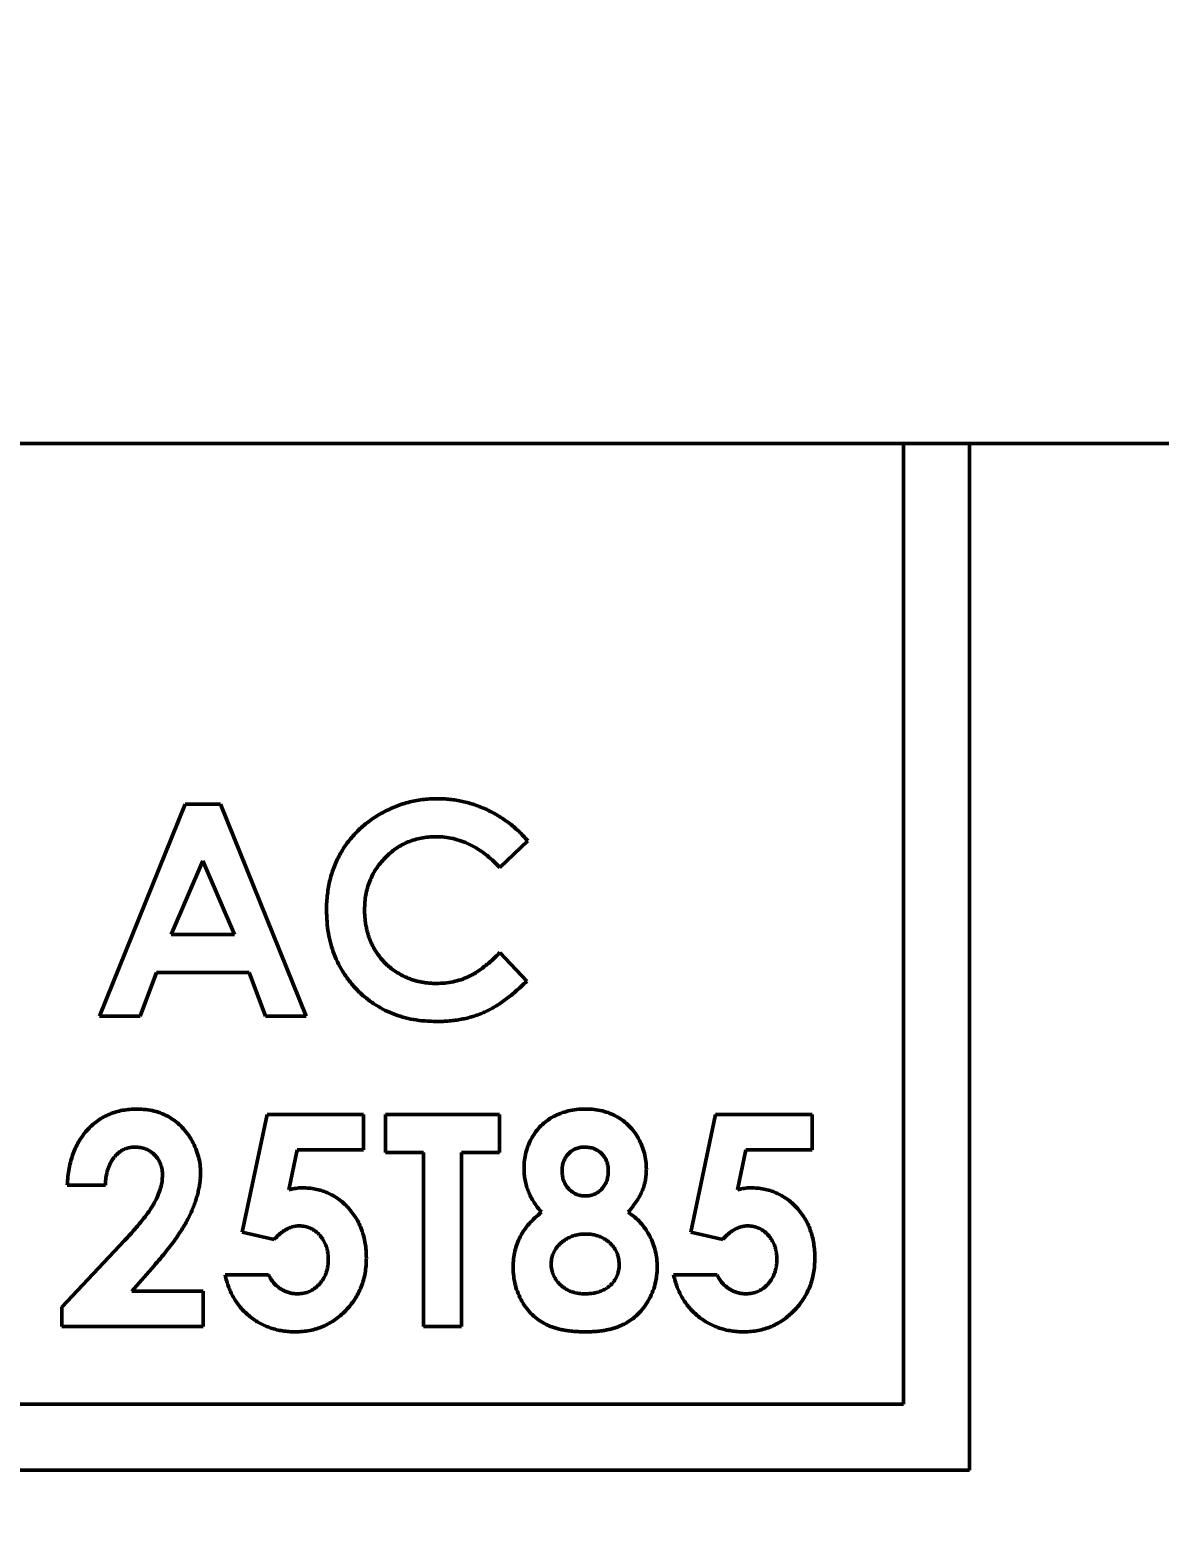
# Model space of a CAD drawing. Header units: millimetres. Extents: x -86 to 841, y -58 to 594.
# Drawn here: x 400.32 to 404.58, y 310.52 to 316.18 of the extents above; entities that cross this region are included whole.
import ezdxf

# ---------------------------------------------------------------- set-up
doc = ezdxf.new("R2010")
doc.units = ezdxf.units.MM
doc.layers.add('Dimension (ISO)', color=7, linetype='Continuous', lineweight=25)
doc.layers.add('Visible (ISO)', color=7, linetype='Continuous', lineweight=50)
doc.styles.add('Note Text (ISO)', font='tahoma.ttf')
doc.dimstyles.new('Default (ISO)', dxfattribs={"dimtxt": 3.5, "dimasz": 2.5, "dimexe": 3.175, "dimexo": 0, "dimgap": 0.762, "dimtad": 1, "dimrnd": 1e-08, "dimtxsty": 'Note Text (ISO)', "dimcen": 0.09, "dimdle": 10, "dimclrd": 256, "dimclre": 256, "dimclrt": 256, "dimadec": 0, "dimazin": 0, "dimtfac": 1.001486, "dimtmove": 0, "dimatfit": 3, "dimfxl": 1, "dimtolj": 1, "dimtzin": 0, "dimlwd": -1, "dimlwe": -1, "dimarcsym": 0})

# ---------------------------------------------------------------- blocks, each defined once
blk = doc.blocks.new('*D15')
at = {"layer": 'Defpoints', "color": 0, "transparency": 16777216}
for p in [(403.2592, 321.8317), (351.5859, 205.6206), (382.416, 205.6206)]:
    blk.add_point(p, dxfattribs=at)
at = {"layer": 'Dimension (ISO)', "transparency": 16777216}
for p, q in [((403.2592, 321.8317), (348.4109, 321.8317)), ((351.5859, 319.3317), (351.5859, 208.1206)), ((382.416, 205.6206), (348.4109, 205.6206))]:
    blk.add_line(p, q, dxfattribs=at)
for points in [[(351.1692, 319.3317), (352.0026, 319.3317), (351.5859, 321.8317)], [(351.1692, 208.1206), (352.0026, 208.1206), (351.5859, 205.6206)]]:
    blk.add_solid(points, dxfattribs=at)
at = {"layer": 'Dimension (ISO)', "transparency": 16777216, "insert": (346.3813, 257.8884), "char_height": 3.5, "attachment_point": 1, "rotation": 90, "style": 'Note Text (ISO)'}
blk.add_mtext('\\A1;116,21', dxfattribs=at)

msp = doc.modelspace()

# ---------------------------------------------------------------- linework, layer by layer
at = {"layer": 'Visible (ISO)'}
for p, q in [((388.916, 314.6206), (416.2875, 314.6206)), ((403.6187, 310.9946), (403.6187, 314.6206)), ((403.8687, 310.7446), (403.8687, 314.6206)), ((400.586, 312.4593), (400.9092, 313.2593)), ((400.9092, 313.2593), (401.0424, 313.2593)), ((401.0424, 313.2593), (401.3655, 312.4593)), ((402.2014, 313.1205), (402.0961, 313.0199)), ((400.9757, 313.0447), (400.8558, 312.767)), ((401.0956, 312.767), (400.9757, 313.0447)), ((400.8558, 312.767), (401.0956, 312.767)), ((402.0961, 312.6988), (402.1981, 312.5915)), ((400.8014, 312.6234), (400.7392, 312.4593)), ((401.1499, 312.6234), (400.8014, 312.6234)), ((401.2121, 312.4593), (401.1499, 312.6234)), ((400.7392, 312.4593), (400.586, 312.4593)), ((401.3655, 312.4593), (401.2121, 312.4593)), ((401.124, 311.6438), (401.2181, 312.0877)), ((401.2181, 312.0877), (401.5823, 312.0877)), ((401.5823, 312.0877), (401.5823, 311.9544)), ((401.6644, 312.0877), (402.0952, 312.0877)), ((401.6644, 311.9441), (401.6644, 312.0877)), ((402.0952, 312.0877), (402.0952, 311.9441)), ((402.8163, 311.6438), (402.9104, 312.0877)), ((402.9104, 312.0877), (403.2746, 312.0877)), ((403.2746, 312.0877), (403.2746, 311.9544)), ((401.3318, 311.9544), (401.3006, 311.8031)), ((401.5823, 311.9544), (401.3318, 311.9544)), ((401.808, 311.9441), (401.6644, 311.9441)), ((401.808, 311.2877), (401.808, 311.9441)), ((401.9516, 311.9441), (401.9516, 311.2877)), ((402.0952, 311.9441), (401.9516, 311.9441)), ((403.0242, 311.9544), (402.9929, 311.8031)), ((403.2746, 311.9544), (403.0242, 311.9544)), ((400.608, 311.8211), (400.4644, 311.8211)), ((401.2448, 311.6161), (401.124, 311.6438)), ((402.9371, 311.6161), (402.8163, 311.6438)), ((400.4439, 311.3605), (400.6807, 311.6126)), ((400.7915, 311.5167), (400.708, 311.4211)), ((401.0593, 311.4826), (401.2234, 311.4826)), ((402.7516, 311.4826), (402.9157, 311.4826)), ((400.708, 311.4211), (400.9772, 311.4211)), ((400.9772, 311.4211), (400.9772, 311.2877)), ((400.4439, 311.2877), (400.4439, 311.3605)), ((400.9772, 311.2877), (400.4439, 311.2877)), ((401.9516, 311.2877), (401.808, 311.2877)), ((395.2133, 310.9946), (403.6187, 310.9946)), ((394.9633, 310.7446), (403.8687, 310.7446))]:
    msp.add_line(p, q, dxfattribs=at)
for points, knots in [([(401.4424, 312.8606), (401.4425, 312.8704), (401.4428, 312.8899), (401.4455, 312.9187), (401.4496, 312.9467), (401.4554, 312.9737), (401.4627, 313), (401.4719, 313.0254), (401.4826, 313.05), (401.4951, 313.0737), (401.5091, 313.0963), (401.5245, 313.118), (401.5414, 313.1384), (401.5597, 313.1577), (401.5794, 313.1759), (401.6005, 313.193), (401.6232, 313.2089), (401.6471, 313.2235), (401.6718, 313.2369), (401.6973, 313.2481), (401.7232, 313.258), (401.7496, 313.2661), (401.7766, 313.2721), (401.8039, 313.2767), (401.8318, 313.2792), (401.8505, 313.2796), (401.86, 313.2798)], [0, 0, 0, 0, 0.044664, 0.088513, 0.131203, 0.172894, 0.214224, 0.254981, 0.29551, 0.336104, 0.376307, 0.416502, 0.456487, 0.49665, 0.537344, 0.578234, 0.620038, 0.662736, 0.7054, 0.747653, 0.78943, 0.831265, 0.872823, 0.914869, 0.957026, 1, 1, 1, 1]), ([(401.86, 313.2798), (401.8681, 313.2797), (401.8841, 313.2795), (401.908, 313.2775), (401.9318, 313.2743), (401.9552, 313.2696), (401.9785, 313.2639), (402.0015, 313.2568), (402.0242, 313.2482), (402.0468, 313.2387), (402.0688, 313.2279), (402.0901, 313.2157), (402.1106, 313.2026), (402.1303, 313.1883), (402.1493, 313.1731), (402.1676, 313.1568), (402.185, 313.1392), (402.1959, 313.1268), (402.2014, 313.1205)], [0, 0, 0, 0, 0.062271, 0.123894, 0.185053, 0.246821, 0.308411, 0.370089, 0.432573, 0.495743, 0.559165, 0.621751, 0.684418, 0.747006, 0.809457, 0.872518, 0.935774, 1, 1, 1, 1]), ([(401.8544, 313.1363), (401.8451, 313.136), (401.8269, 313.1355), (401.8001, 313.1318), (401.7744, 313.1255), (401.7499, 313.1168), (401.7264, 313.1058), (401.7041, 313.0919), (401.683, 313.0757), (401.6632, 313.0572), (401.6453, 313.0368), (401.6292, 313.0153), (401.6159, 312.9924), (401.605, 312.9683), (401.5964, 312.9431), (401.5903, 312.9167), (401.5868, 312.8892), (401.5862, 312.8704), (401.586, 312.8609)], [0, 0, 0, 0, 0.064704, 0.127687, 0.188852, 0.249119, 0.309451, 0.370006, 0.432103, 0.495543, 0.559335, 0.62158, 0.683032, 0.744563, 0.806119, 0.869015, 0.93343, 1, 1, 1, 1]), ([(402.0961, 313.0199), (402.0871, 313.0292), (402.0697, 313.0472), (402.0414, 313.0709), (402.0124, 313.0911), (401.9825, 313.1075), (401.9517, 313.1205), (401.92, 313.1296), (401.8875, 313.1353), (401.8655, 313.1359), (401.8544, 313.1363)], [0, 0, 0, 0, 0.139421, 0.272777, 0.399533, 0.522552, 0.64264, 0.761569, 0.879788, 1, 1, 1, 1]), ([(401.8578, 312.4388), (401.8428, 312.4392), (401.8136, 312.4399), (401.7709, 312.4454), (401.7302, 312.4547), (401.6915, 312.4677), (401.655, 312.4845), (401.6206, 312.5049), (401.5882, 312.5291), (401.5582, 312.5568), (401.5311, 312.5873), (401.5071, 312.6201), (401.4873, 312.6553), (401.4706, 312.6922), (401.458, 312.7315), (401.4489, 312.7727), (401.4433, 312.816), (401.4427, 312.8455), (401.4424, 312.8606)], [0, 0, 0, 0, 0.067374, 0.131832, 0.194455, 0.255566, 0.315587, 0.375625, 0.436133, 0.497772, 0.559461, 0.620267, 0.680775, 0.741575, 0.803222, 0.866497, 0.931913, 1, 1, 1, 1]), ([(401.586, 312.8609), (401.586, 312.8543), (401.5862, 312.8411), (401.5878, 312.8217), (401.5906, 312.8028), (401.5944, 312.7845), (401.5992, 312.7667), (401.6051, 312.7495), (401.6123, 312.733), (401.6202, 312.717), (401.6292, 312.7016), (401.6391, 312.6871), (401.6501, 312.6736), (401.6616, 312.6605), (401.6743, 312.6488), (401.6878, 312.6376), (401.7022, 312.6274), (401.7175, 312.6182), (401.7332, 312.6096), (401.7497, 312.6025), (401.7665, 312.5961), (401.7839, 312.5913), (401.8015, 312.5871), (401.8197, 312.5845), (401.8383, 312.5826), (401.8508, 312.5825), (401.8571, 312.5824)], [0, 0, 0, 0, 0.045993, 0.090653, 0.134142, 0.177355, 0.219295, 0.260941, 0.30214, 0.343266, 0.384147, 0.424348, 0.464388, 0.503978, 0.543795, 0.583781, 0.624404, 0.665346, 0.706652, 0.747661, 0.788862, 0.830193, 0.871687, 0.91372, 0.956581, 1, 1, 1, 1]), ([(401.8571, 312.5824), (401.8678, 312.5827), (401.8888, 312.5833), (401.9197, 312.5881), (401.9492, 312.5959), (401.9727, 312.6053), (401.9911, 312.6144), (402.0051, 312.6227), (402.0195, 312.6321), (402.0342, 312.6429), (402.0494, 312.655), (402.0646, 312.6685), (402.0804, 312.683), (402.0908, 312.6934), (402.0961, 312.6988)], [0, 0, 0, 0, 0.117053, 0.229979, 0.340718, 0.450132, 0.506336, 0.565284, 0.628189, 0.694716, 0.765009, 0.839573, 0.917746, 1, 1, 1, 1]), ([(402.1981, 312.5915), (402.191, 312.5846), (402.177, 312.5711), (402.1558, 312.5519), (402.1347, 312.5346), (402.1142, 312.5187), (402.0938, 312.5046), (402.0736, 312.4922), (402.0539, 312.4813), (402.0342, 312.472), (402.0143, 312.4641), (401.9939, 312.4574), (401.9729, 312.4515), (401.9512, 312.447), (401.9288, 312.4432), (401.9057, 312.4407), (401.8819, 312.439), (401.8659, 312.4389), (401.8578, 312.4388)], [0, 0, 0, 0, 0.077784, 0.151817, 0.222542, 0.29028, 0.354643, 0.415801, 0.474713, 0.53043, 0.585584, 0.641307, 0.6979, 0.75542, 0.814521, 0.874876, 0.936669, 1, 1, 1, 1]), ([(400.4644, 311.8211), (400.465, 311.8319), (400.4662, 311.8531), (400.471, 311.884), (400.4775, 311.9131), (400.4862, 311.9405), (400.4968, 311.966), (400.5098, 311.9898), (400.5247, 312.0118), (400.5417, 312.0318), (400.5602, 312.0498), (400.5802, 312.0655), (400.6016, 312.0786), (400.6243, 312.0894), (400.6481, 312.098), (400.6732, 312.1038), (400.6996, 312.1077), (400.7177, 312.1081), (400.7269, 312.1082)], [0, 0, 0, 0, 0.074933, 0.1464146, 0.2147332, 0.2803957, 0.3439118, 0.4055207, 0.4664762, 0.5268093, 0.5861676, 0.6441224, 0.7016406, 0.7587758, 0.8166464, 0.8756669, 0.9366302, 1, 1, 1, 1]), ([(400.7269, 312.1082), (400.7382, 312.1079), (400.7603, 312.1073), (400.7922, 312.1011), (400.8223, 312.0915), (400.8501, 312.0778), (400.8756, 312.0604), (400.8984, 312.0395), (400.9186, 312.0152), (400.9356, 311.9878), (400.9494, 311.9587), (400.9594, 311.9288), (400.9659, 311.8987), (400.9666, 311.8784), (400.9669, 311.8683)], [0, 0, 0, 0, 0.089601, 0.174998, 0.257453, 0.339173, 0.420313, 0.501335, 0.584117, 0.670222, 0.756511, 0.839232, 0.920133, 1, 1, 1, 1]), ([(402.1875, 311.884), (402.1878, 311.8943), (402.1884, 311.9146), (402.194, 311.9443), (402.2032, 311.9726), (402.2161, 311.9992), (402.2319, 312.0237), (402.2511, 312.0454), (402.2731, 312.0644), (402.298, 312.0802), (402.3254, 312.0927), (402.3549, 312.1017), (402.3864, 312.1073), (402.4082, 312.1079), (402.4193, 312.1082)], [0, 0, 0, 0, 0.085205, 0.168106, 0.249649, 0.331291, 0.412272, 0.491379, 0.570863, 0.652348, 0.735216, 0.819582, 0.907717, 1, 1, 1, 1]), ([(402.4193, 312.1082), (402.4303, 312.1079), (402.4517, 312.1073), (402.4828, 312.1018), (402.5117, 312.0926), (402.5386, 312.0799), (402.5632, 312.0639), (402.5848, 312.0443), (402.6039, 312.0221), (402.6199, 311.9969), (402.6328, 311.9698), (402.6423, 311.9414), (402.6478, 311.9119), (402.6486, 311.8919), (402.649, 311.8818)], [0, 0, 0, 0, 0.091198, 0.177817, 0.261268, 0.343336, 0.424161, 0.504068, 0.584727, 0.667657, 0.75131, 0.83363, 0.916315, 1, 1, 1, 1]), ([(400.7187, 311.9646), (400.7149, 311.9645), (400.7074, 311.9642), (400.6964, 311.9625), (400.686, 311.9594), (400.6759, 311.9552), (400.6664, 311.9497), (400.6574, 311.9429), (400.6489, 311.935), (400.6409, 311.926), (400.6336, 311.916), (400.6271, 311.905), (400.6217, 311.8931), (400.617, 311.8804), (400.6134, 311.8667), (400.6107, 311.8523), (400.6087, 311.837), (400.6082, 311.8265), (400.608, 311.8211)], [0, 0, 0, 0, 0.056467, 0.111164, 0.164937, 0.218322, 0.272393, 0.327976, 0.385291, 0.444903, 0.506844, 0.569488, 0.634153, 0.700976, 0.770897, 0.843626, 0.91966, 1, 1, 1, 1]), ([(400.8234, 311.8582), (400.8231, 311.8656), (400.8226, 311.88), (400.8166, 311.9004), (400.8076, 311.919), (400.7947, 311.935), (400.779, 311.9482), (400.7608, 311.9579), (400.7404, 311.9636), (400.7261, 311.9643), (400.7187, 311.9646)], [0, 0, 0, 0, 0.1326995, 0.2571266, 0.3780142, 0.5007686, 0.6232532, 0.7437487, 0.8681758, 1, 1, 1, 1]), ([(402.4158, 311.9646), (402.4099, 311.9644), (402.3984, 311.9638), (402.382, 311.9588), (402.3672, 311.9507), (402.3544, 311.9395), (402.3441, 311.9257), (402.3363, 311.91), (402.3318, 311.8924), (402.3313, 311.8801), (402.331, 311.8738)], [0, 0, 0, 0, 0.127204, 0.248544, 0.365549, 0.487972, 0.612121, 0.735219, 0.86371, 1, 1, 1, 1]), ([(402.5054, 311.8749), (402.5051, 311.8812), (402.5045, 311.8935), (402.4998, 311.911), (402.4919, 311.9265), (402.4812, 311.9401), (402.4678, 311.951), (402.4522, 311.9591), (402.4346, 311.9638), (402.4222, 311.9643), (402.4158, 311.9646)], [0, 0, 0, 0, 0.133268, 0.258026, 0.377807, 0.498724, 0.619474, 0.739766, 0.86561, 1, 1, 1, 1]), ([(400.6807, 311.6126), (400.6876, 311.6199), (400.7009, 311.6342), (400.7198, 311.6551), (400.7369, 311.6749), (400.7518, 311.6939), (400.7655, 311.7114), (400.7769, 311.7281), (400.7869, 311.7435), (400.7972, 311.7623), (400.8074, 311.7845), (400.8166, 311.8101), (400.8222, 311.8346), (400.823, 311.8506), (400.8234, 311.8582)], [0, 0, 0, 0, 0.1038494, 0.2011254, 0.291131, 0.374368, 0.450731, 0.5205206, 0.5832754, 0.64008, 0.7420436, 0.8350514, 0.9208688, 1, 1, 1, 1]), ([(400.9669, 311.8683), (400.9668, 311.8622), (400.9665, 311.85), (400.9647, 311.8314), (400.9618, 311.8125), (400.9576, 311.7933), (400.9523, 311.7737), (400.9459, 311.7537), (400.9382, 311.7335), (400.9293, 311.7127), (400.9187, 311.6914), (400.9064, 311.6692), (400.892, 311.646), (400.8757, 311.622), (400.8576, 311.5968), (400.8373, 311.5709), (400.8152, 311.544), (400.7995, 311.526), (400.7915, 311.5167)], [0, 0, 0, 0, 0.045518, 0.091616, 0.139247, 0.188242, 0.238674, 0.290665, 0.344841, 0.400433, 0.459145, 0.522553, 0.590103, 0.662816, 0.73968, 0.821575, 0.90833, 1, 1, 1, 1]), ([(402.254, 311.7185), (402.2487, 311.7246), (402.2382, 311.7366), (402.2248, 311.756), (402.2133, 311.7759), (402.204, 311.7965), (402.1966, 311.8175), (402.1912, 311.8392), (402.1882, 311.8614), (402.1877, 311.8764), (402.1875, 311.884)], [0, 0, 0, 0, 0.132709, 0.261264, 0.386667, 0.509999, 0.631851, 0.752968, 0.875224, 1, 1, 1, 1]), ([(402.331, 311.8738), (402.3314, 311.8674), (402.332, 311.8549), (402.3366, 311.837), (402.3449, 311.8208), (402.3559, 311.8067), (402.369, 311.7947), (402.3842, 311.7862), (402.4009, 311.7808), (402.4126, 311.7803), (402.4185, 311.78)], [0, 0, 0, 0, 0.133889, 0.261431, 0.385779, 0.512038, 0.636709, 0.755192, 0.875047, 1, 1, 1, 1]), ([(402.4185, 311.78), (402.4246, 311.7803), (402.4364, 311.7808), (402.4533, 311.786), (402.4684, 311.7946), (402.4815, 311.8061), (402.4922, 311.8204), (402.5, 311.8368), (402.5045, 311.8553), (402.5051, 311.8682), (402.5054, 311.8749)], [0, 0, 0, 0, 0.126123, 0.245712, 0.363204, 0.484527, 0.606824, 0.731151, 0.860582, 1, 1, 1, 1]), ([(402.649, 311.8818), (402.6488, 311.8747), (402.6484, 311.8607), (402.6457, 311.8402), (402.641, 311.8204), (402.6345, 311.801), (402.6252, 311.7816), (402.6132, 311.7613), (402.5981, 311.74), (402.5865, 311.7259), (402.5804, 311.7185)], [0, 0, 0, 0, 0.117608, 0.230796, 0.34243, 0.452493, 0.568672, 0.697753, 0.841623, 1, 1, 1, 1]), ([(401.3006, 311.8031), (401.3049, 311.8043), (401.3133, 311.8067), (401.326, 311.8089), (401.3382, 311.8105), (401.3462, 311.8107), (401.3501, 311.8108)], [0, 0, 0, 0, 0.263663, 0.52313, 0.767095, 1, 1, 1, 1]), ([(401.3501, 311.8108), (401.3586, 311.8106), (401.3754, 311.8102), (401.3999, 311.8066), (401.4234, 311.8008), (401.4458, 311.7926), (401.467, 311.782), (401.4872, 311.7691), (401.5062, 311.7539), (401.5238, 311.7365), (401.54, 311.7173), (401.5541, 311.6966), (401.5661, 311.6747), (401.5757, 311.6513), (401.5832, 311.6267), (401.5887, 311.6008), (401.5919, 311.5736), (401.5924, 311.555), (401.5926, 311.5456)], [0, 0, 0, 0, 0.063401, 0.124976, 0.184492, 0.243474, 0.302264, 0.361384, 0.421482, 0.483455, 0.545936, 0.608143, 0.66982, 0.732332, 0.796092, 0.861643, 0.929435, 1, 1, 1, 1]), ([(402.9929, 311.8031), (402.9972, 311.8043), (403.0056, 311.8067), (403.0183, 311.8089), (403.0305, 311.8105), (403.0385, 311.8107), (403.0424, 311.8108)], [0, 0, 0, 0, 0.263663, 0.52313, 0.767095, 1, 1, 1, 1]), ([(403.0424, 311.8108), (403.0509, 311.8106), (403.0677, 311.8102), (403.0922, 311.8066), (403.1157, 311.8008), (403.1381, 311.7926), (403.1593, 311.782), (403.1795, 311.7691), (403.1985, 311.7539), (403.2161, 311.7365), (403.2323, 311.7173), (403.2464, 311.6966), (403.2584, 311.6747), (403.268, 311.6513), (403.2756, 311.6267), (403.281, 311.6008), (403.2842, 311.5736), (403.2847, 311.555), (403.2849, 311.5456)], [0, 0, 0, 0, 0.063401, 0.124976, 0.184492, 0.243474, 0.302264, 0.361384, 0.421482, 0.483455, 0.545936, 0.608143, 0.66982, 0.732332, 0.796092, 0.861643, 0.929435, 1, 1, 1, 1]), ([(402.1464, 311.5118), (402.1467, 311.522), (402.1472, 311.5423), (402.1526, 311.5718), (402.1609, 311.6), (402.1729, 311.6267), (402.188, 311.6521), (402.2069, 311.6758), (402.2288, 311.6984), (402.2454, 311.7117), (402.254, 311.7185)], [0, 0, 0, 0, 0.12721, 0.25013, 0.37029, 0.490543, 0.611619, 0.736039, 0.864708, 1, 1, 1, 1]), ([(402.5804, 311.7185), (402.5888, 311.7125), (402.6054, 311.7006), (402.6273, 311.6794), (402.6463, 311.6558), (402.662, 311.6298), (402.6746, 311.6021), (402.6833, 311.5729), (402.6891, 311.5427), (402.6897, 311.5221), (402.69, 311.5118)], [0, 0, 0, 0, 0.1266838, 0.2507592, 0.3736949, 0.4984435, 0.6231367, 0.7474363, 0.8723232, 1, 1, 1, 1]), ([(401.3392, 311.6672), (401.3351, 311.6671), (401.327, 311.6668), (401.3149, 311.6642), (401.3029, 311.6604), (401.291, 311.6547), (401.2792, 311.6473), (401.2675, 311.6385), (401.2559, 311.628), (401.2486, 311.6201), (401.2448, 311.6161)], [0, 0, 0, 0, 0.110315, 0.221095, 0.333771, 0.452335, 0.576542, 0.708924, 0.849417, 1, 1, 1, 1]), ([(401.449, 311.5406), (401.4489, 311.5452), (401.4488, 311.554), (401.447, 311.5669), (401.4448, 311.5793), (401.4412, 311.591), (401.4367, 311.6022), (401.431, 311.6126), (401.4247, 311.6227), (401.4171, 311.6317), (401.409, 311.64), (401.4003, 311.6473), (401.3912, 311.6534), (401.3816, 311.6584), (401.3717, 311.6625), (401.3612, 311.6651), (401.3504, 311.667), (401.343, 311.6672), (401.3392, 311.6672)], [0, 0, 0, 0, 0.072907, 0.142016, 0.209261, 0.274616, 0.338447, 0.401728, 0.464975, 0.528303, 0.590737, 0.650992, 0.709714, 0.766845, 0.824149, 0.88174, 0.939941, 1, 1, 1, 1]), ([(402.4205, 311.6364), (402.416, 311.6364), (402.4071, 311.6362), (402.3941, 311.6345), (402.3816, 311.6321), (402.3697, 311.6283), (402.3583, 311.6238), (402.3475, 311.618), (402.3372, 311.6113), (402.3276, 311.6036), (402.3189, 311.5952), (402.3111, 311.5864), (402.3047, 311.577), (402.2993, 311.5673), (402.2951, 311.5573), (402.2922, 311.5468), (402.2904, 311.5359), (402.2902, 311.5285), (402.29, 311.5247)], [0, 0, 0, 0, 0.070604, 0.139159, 0.206043, 0.271135, 0.334463, 0.399093, 0.463395, 0.527937, 0.592096, 0.653415, 0.712597, 0.770116, 0.826589, 0.883243, 0.941105, 1, 1, 1, 1]), ([(402.5464, 311.5215), (402.5463, 311.5255), (402.546, 311.5334), (402.5444, 311.545), (402.5415, 311.5559), (402.5377, 311.5666), (402.5325, 311.5766), (402.5264, 311.5862), (402.5189, 311.5951), (402.5106, 311.6036), (402.5014, 311.6113), (402.4914, 311.618), (402.481, 311.6239), (402.4699, 311.6282), (402.4584, 311.6321), (402.4462, 311.6345), (402.4335, 311.6362), (402.4249, 311.6364), (402.4205, 311.6364)], [0, 0, 0, 0, 0.063225, 0.123584, 0.183613, 0.241941, 0.301424, 0.360501, 0.421508, 0.484012, 0.547388, 0.610429, 0.672978, 0.734884, 0.798512, 0.863892, 0.930925, 1, 1, 1, 1]), ([(403.0315, 311.6672), (403.0275, 311.6671), (403.0193, 311.6668), (403.0072, 311.6642), (402.9952, 311.6604), (402.9833, 311.6547), (402.9715, 311.6473), (402.9598, 311.6385), (402.9482, 311.628), (402.9409, 311.6201), (402.9371, 311.6161)], [0, 0, 0, 0, 0.110315, 0.2210948, 0.3337711, 0.4523351, 0.5765417, 0.7089241, 0.8494171, 1, 1, 1, 1]), ([(403.1413, 311.5406), (403.1412, 311.5452), (403.1411, 311.554), (403.1393, 311.5669), (403.1371, 311.5793), (403.1335, 311.591), (403.1291, 311.6022), (403.1233, 311.6126), (403.117, 311.6227), (403.1094, 311.6317), (403.1013, 311.64), (403.0926, 311.6473), (403.0835, 311.6534), (403.0739, 311.6584), (403.064, 311.6625), (403.0535, 311.6651), (403.0427, 311.667), (403.0353, 311.6672), (403.0315, 311.6672)], [0, 0, 0, 0, 0.072907, 0.142016, 0.209261, 0.274616, 0.338447, 0.401728, 0.464975, 0.528303, 0.590737, 0.650992, 0.709714, 0.766845, 0.824149, 0.88174, 0.939941, 1, 1, 1, 1]), ([(401.5926, 311.5456), (401.5923, 311.536), (401.5918, 311.5171), (401.5883, 311.4893), (401.5822, 311.4627), (401.5735, 311.4374), (401.5625, 311.4131), (401.5492, 311.3899), (401.5332, 311.3681), (401.515, 311.3475), (401.4952, 311.3288), (401.474, 311.3123), (401.4519, 311.2982), (401.4285, 311.287), (401.4041, 311.2781), (401.3788, 311.2717), (401.3523, 311.268), (401.3343, 311.2675), (401.3251, 311.2672)], [0, 0, 0, 0, 0.0667658, 0.1317484, 0.1948403, 0.257058, 0.3184264, 0.3803589, 0.4430401, 0.5071884, 0.5712413, 0.6331065, 0.693894, 0.7538907, 0.8137726, 0.8745042, 0.9362121, 1, 1, 1, 1]), ([(401.3333, 311.4108), (401.3372, 311.4109), (401.345, 311.4112), (401.3565, 311.4128), (401.3675, 311.4157), (401.378, 311.4198), (401.3881, 311.4249), (401.3977, 311.4312), (401.4069, 311.4386), (401.4155, 311.4471), (401.4233, 311.4565), (401.4302, 311.4666), (401.4361, 311.4773), (401.4407, 311.4887), (401.4444, 311.5008), (401.4471, 311.5135), (401.4488, 311.5268), (401.4489, 311.536), (401.449, 311.5406)], [0, 0, 0, 0, 0.061162, 0.120336, 0.17839, 0.235866, 0.294182, 0.353242, 0.413692, 0.476138, 0.539434, 0.602384, 0.66443, 0.727726, 0.792469, 0.859161, 0.928156, 1, 1, 1, 1]), ([(402.29, 311.5247), (402.2901, 311.5208), (402.2902, 311.5131), (402.2921, 311.5018), (402.2948, 311.4909), (402.2986, 311.4804), (402.3039, 311.4706), (402.3099, 311.4611), (402.3172, 311.4521), (402.3255, 311.4437), (402.3346, 311.4359), (402.3446, 311.4292), (402.3552, 311.4234), (402.3666, 311.4187), (402.3787, 311.4152), (402.3914, 311.4127), (402.4048, 311.411), (402.414, 311.4109), (402.4187, 311.4108)], [0, 0, 0, 0, 0.060876, 0.12074, 0.178335, 0.236068, 0.293463, 0.351937, 0.411795, 0.473661, 0.535751, 0.598148, 0.660789, 0.724692, 0.789817, 0.856977, 0.926634, 1, 1, 1, 1]), ([(402.4187, 311.4108), (402.4235, 311.4109), (402.4327, 311.4111), (402.4463, 311.4125), (402.4591, 311.4149), (402.4712, 311.4183), (402.4826, 311.4226), (402.4931, 311.4281), (402.503, 311.4343), (402.5119, 311.4416), (402.5201, 311.4494), (402.527, 311.4582), (402.5332, 311.4672), (402.5379, 311.4771), (402.5419, 311.4873), (402.5443, 311.4983), (402.5463, 311.5097), (402.5464, 311.5175), (402.5464, 311.5215)], [0, 0, 0, 0, 0.075046, 0.14624, 0.214834, 0.280469, 0.343696, 0.406263, 0.467278, 0.52782, 0.588009, 0.645525, 0.703257, 0.760544, 0.818146, 0.876197, 0.936745, 1, 1, 1, 1]), ([(403.2849, 311.5456), (403.2846, 311.536), (403.2841, 311.5171), (403.2806, 311.4893), (403.2745, 311.4627), (403.2658, 311.4374), (403.2548, 311.4131), (403.2415, 311.3899), (403.2255, 311.3681), (403.2073, 311.3475), (403.1875, 311.3288), (403.1664, 311.3123), (403.1442, 311.2982), (403.1208, 311.287), (403.0964, 311.2781), (403.0711, 311.2717), (403.0446, 311.268), (403.0266, 311.2675), (403.0174, 311.2672)], [0, 0, 0, 0, 0.066766, 0.131748, 0.19484, 0.257058, 0.318426, 0.380359, 0.44304, 0.507188, 0.571241, 0.633106, 0.693894, 0.753891, 0.813773, 0.874504, 0.936212, 1, 1, 1, 1]), ([(403.0256, 311.4108), (403.0296, 311.4109), (403.0373, 311.4112), (403.0488, 311.4128), (403.0598, 311.4157), (403.0703, 311.4198), (403.0804, 311.4249), (403.0901, 311.4312), (403.0992, 311.4386), (403.1078, 311.4471), (403.1156, 311.4565), (403.1225, 311.4666), (403.1284, 311.4773), (403.133, 311.4887), (403.1367, 311.5008), (403.1394, 311.5135), (403.1411, 311.5268), (403.1412, 311.536), (403.1413, 311.5406)], [0, 0, 0, 0, 0.061162, 0.120336, 0.17839, 0.235866, 0.294182, 0.353242, 0.413692, 0.476138, 0.539434, 0.602384, 0.66443, 0.727726, 0.792469, 0.859161, 0.928156, 1, 1, 1, 1]), ([(401.3251, 311.2672), (401.3169, 311.2674), (401.3008, 311.2678), (401.277, 311.2703), (401.2542, 311.2751), (401.2321, 311.2812), (401.2111, 311.2896), (401.1907, 311.2992), (401.1716, 311.3113), (401.1531, 311.3246), (401.136, 311.3397), (401.1202, 311.3561), (401.1061, 311.3739), (401.0934, 311.393), (401.0827, 311.4135), (401.0731, 311.4353), (401.0653, 311.4584), (401.0613, 311.4744), (401.0593, 311.4826)], [0, 0, 0, 0, 0.065947, 0.13006, 0.192481, 0.25383, 0.314376, 0.374668, 0.435388, 0.496723, 0.558065, 0.618986, 0.679994, 0.740915, 0.80334, 0.866794, 0.932306, 1, 1, 1, 1]), ([(401.2234, 311.4826), (401.2264, 311.4769), (401.2322, 311.466), (401.2433, 311.4514), (401.2556, 311.4389), (401.2696, 311.4288), (401.2843, 311.4208), (401.2999, 311.4148), (401.3164, 311.4114), (401.3276, 311.411), (401.3333, 311.4108)], [0, 0, 0, 0, 0.138155, 0.268488, 0.394308, 0.517484, 0.638468, 0.756932, 0.877258, 1, 1, 1, 1]), ([(402.4202, 311.2672), (402.4125, 311.2673), (402.3974, 311.2675), (402.3755, 311.2687), (402.3548, 311.271), (402.3353, 311.2739), (402.3171, 311.2782), (402.3, 311.2829), (402.2842, 311.2887), (402.2649, 311.2977), (402.2425, 311.3111), (402.2186, 311.3311), (402.1973, 311.3545), (402.1794, 311.3816), (402.1646, 311.4112), (402.154, 311.4431), (402.1476, 311.4768), (402.1468, 311.5), (402.1464, 311.5118)], [0, 0, 0, 0, 0.055449, 0.108281, 0.158236, 0.205389, 0.250404, 0.292815, 0.333008, 0.371592, 0.446199, 0.520285, 0.595515, 0.67378, 0.753322, 0.833307, 0.915157, 1, 1, 1, 1]), ([(402.69, 311.5118), (402.6896, 311.5005), (402.6889, 311.4782), (402.6822, 311.4455), (402.6716, 311.4141), (402.6569, 311.3844), (402.6386, 311.3572), (402.6173, 311.3329), (402.5928, 311.3126), (402.5702, 311.2986), (402.5506, 311.2896), (402.535, 311.2834), (402.5181, 311.2785), (402.5004, 311.2743), (402.4817, 311.2712), (402.4621, 311.2687), (402.4414, 311.2675), (402.4274, 311.2673), (402.4202, 311.2672)], [0, 0, 0, 0, 0.082102, 0.162839, 0.242802, 0.323775, 0.404188, 0.481864, 0.558606, 0.635502, 0.675129, 0.716145, 0.758492, 0.802978, 0.848911, 0.897263, 0.947308, 1, 1, 1, 1]), ([(403.0174, 311.2672), (403.0092, 311.2674), (402.9931, 311.2678), (402.9693, 311.2703), (402.9465, 311.2751), (402.9244, 311.2812), (402.9034, 311.2896), (402.883, 311.2992), (402.8639, 311.3113), (402.8454, 311.3246), (402.8283, 311.3397), (402.8125, 311.3561), (402.7984, 311.3739), (402.7857, 311.393), (402.775, 311.4135), (402.7654, 311.4353), (402.7576, 311.4584), (402.7536, 311.4744), (402.7516, 311.4826)], [0, 0, 0, 0, 0.065947, 0.13006, 0.192481, 0.25383, 0.314376, 0.374668, 0.435388, 0.496723, 0.558065, 0.618986, 0.679994, 0.740915, 0.80334, 0.866794, 0.932306, 1, 1, 1, 1]), ([(402.9157, 311.4826), (402.9187, 311.4769), (402.9245, 311.466), (402.9356, 311.4514), (402.9479, 311.4389), (402.9619, 311.4288), (402.9766, 311.4208), (402.9922, 311.4148), (403.0087, 311.4114), (403.0199, 311.411), (403.0256, 311.4108)], [0, 0, 0, 0, 0.138155, 0.268488, 0.394308, 0.517484, 0.638468, 0.756932, 0.877258, 1, 1, 1, 1])]:
    msp.add_open_spline(points, degree=3, knots=knots, dxfattribs=at)

# ---------------------------------------------------------------- dimensions: what is measured, and where the dimension line sits
at = {"layer": 'Dimension (ISO)'}
dim = msp.add_linear_dim(base=(351.5859, 205.6206), p1=(403.2592, 321.8317), p2=(382.416, 205.6206), angle=270, dimstyle='Default (ISO)', override={"dimgap": 0.762, "dimdec": 2, "dimtol": 0, "dimlim": 0, "dimtp": 0, "dimtm": 0, "dimtdec": 2, "dimtofl": 0, "dimatfit": 1}, dxfattribs=at)
dim.commit()
dim.dimension.update_dxf_attribs({"geometry": '*D15', "text_midpoint": (351.5859, 264.7262), "dimtype": 160})

doc.saveas('drawing.dxf')
